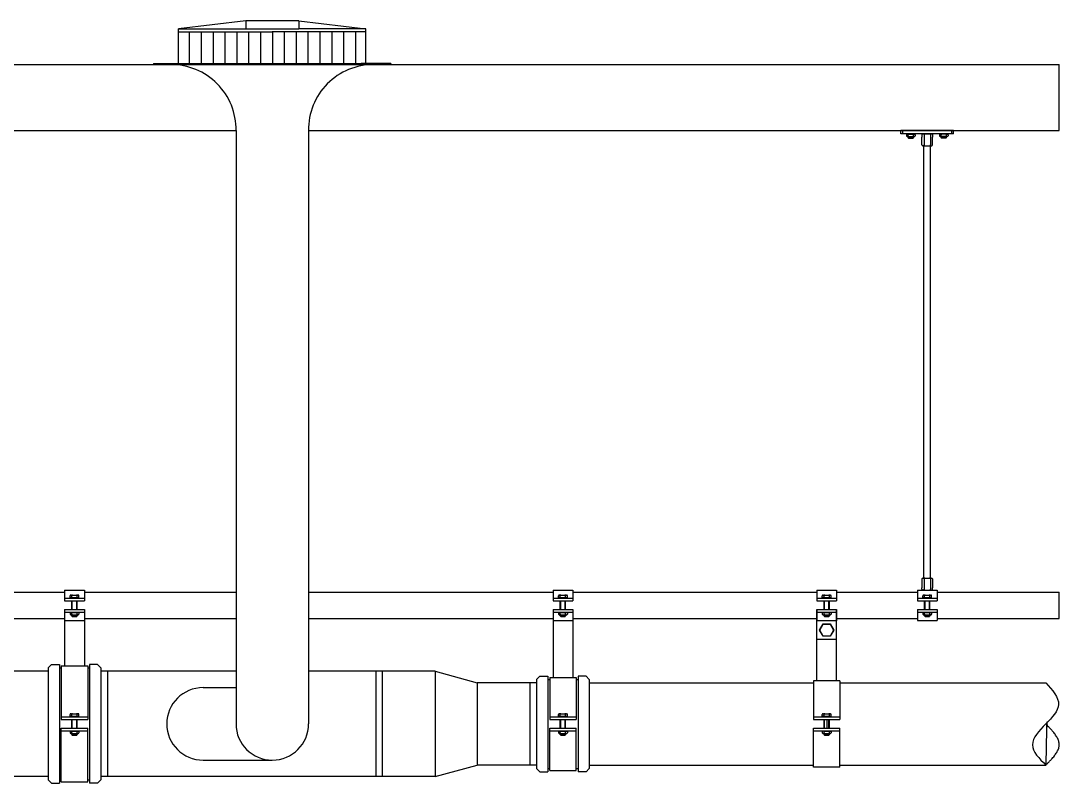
# Model space of a CAD drawing. Extents: x 1635833 to 4277885, y 16914845 to 35313750.
# Drawn here: x 2234721 to 2236611, y 17499545 to 17500933 of the extents above; entities that cross this region are included whole.
import ezdxf

# ---------------------------------------------------------------- set-up
doc = ezdxf.new("R2010")
doc.units = 0
doc.header["$LTSCALE"] = 1000
doc.header["$MEASUREMENT"] = 0
doc.layers.add('固定系统', color=7, linetype='Continuous')
doc.layers.add('斗体大样', color=4, linetype='Continuous')
doc.layers.add('雨水管道', color=7, linetype='Continuous', lineweight=30)

msp = doc.modelspace()

# ---------------------------------------------------------------- linework, layer by layer
for p, q in [((2230414.217701765, 17500853.16091422), (2235014.72534463, 17500853.16091422)), ((2235342.32534463, 17500853.16091422), (2236610.417701765, 17500853.16091422)), ((2236610.417701765, 17500733.16091422), (2236610.417701765, 17500853.16091422)), ((2230315.217701765, 17500733.16091422), (2235112.52534463, 17500733.16091422)), ((2235244.52534463, 17500733.16091422), (2236610.417701765, 17500733.16091422)), ((2235244.52534463, 17500733.16091422), (2236610.417701765, 17500733.16091422)), ((2235474.632987496, 17499749.16091422), (2235366.632987496, 17499749.16091422)), ((2235474.632987496, 17499557.16091422), (2235366.632987496, 17499557.16091422))]:
    msp.add_line(p, q)
at = {"layer": '固定系统'}
for p, q in [((2236418.454657777, 17500733.16091422), (2236322.454657777, 17500733.16091422)), ((2236322.454657777, 17500727.16091422), (2236322.454657777, 17500733.16091422)), ((2236418.454657777, 17500727.16091422), (2236322.454657777, 17500727.16091422)), ((2236326.054657777, 17500727.16091422), (2236326.054657777, 17500733.16091422)), ((2236332.438494511, 17500725.59169292), (2236332.438494511, 17500723.60654926)), ((2236335.654657777, 17500726.79169292), (2236333.638494511, 17500726.79169292)), ((2236333.638494511, 17500722.40654926), (2236335.654657777, 17500722.40654926)), ((2236335.654657777, 17500726.79169292), (2236335.654657777, 17500727.16091422)), ((2236335.654657777, 17500722.40654926), (2236335.654657777, 17500726.79169292)), ((2236335.654657777, 17500726.79169292), (2236345.254657777, 17500726.79169292)), ((2236335.654657777, 17500720.39669208), (2236335.654657777, 17500722.40654926)), ((2236335.654657777, 17500722.40654926), (2236345.254657777, 17500722.40654926)), ((2236335.654657777, 17500720.39669208), (2236336.418411788, 17500719.24627246)), ((2236335.654657777, 17500720.39669208), (2236345.254657777, 17500720.39669208)), ((2236336.418411788, 17500726.79169292), (2236336.418411788, 17500727.16091422)), ((2236336.418411788, 17500719.24627246), (2236336.418411788, 17500722.40654926)), ((2236336.418411788, 17500719.24627246), (2236344.490903767, 17500719.24627246)), ((2236344.490903767, 17500726.79169292), (2236344.490903767, 17500727.16091422)), ((2236344.490903767, 17500719.24627246), (2236344.490903767, 17500722.40654926)), ((2236345.254657777, 17500720.39669208), (2236344.490903767, 17500719.24627246)), ((2236345.254657777, 17500726.79169292), (2236345.254657777, 17500727.16091422)), ((2236345.254657777, 17500722.40654926), (2236345.254657777, 17500726.79169292)), ((2236345.254657777, 17500726.79169292), (2236347.270821042, 17500726.79169292)), ((2236345.254657777, 17500720.39669208), (2236345.254657777, 17500722.40654926)), ((2236345.254657777, 17500722.40654926), (2236347.270821042, 17500722.40654926)), ((2236348.470821043, 17500725.59169292), (2236348.470821043, 17500723.60654926)), ((2236360.835261866, 17500706.88499221), (2236360.835261866, 17500721.26716518)), ((2236362.275261851, 17500727.16091422), (2236364.694657763, 17500727.16091422)), ((2236362.496515485, 17500727.16091422), (2236378.412800034, 17500727.16091422)), ((2236364.694657763, 17500727.16091422), (2236376.214657791, 17500727.16091422)), ((2236376.214657791, 17500727.16091422), (2236378.634053667, 17500727.16091422)), ((2236380.074053689, 17500706.88499221), (2236380.074053689, 17500721.26716518)), ((2236392.438494511, 17500725.59169292), (2236392.438494511, 17500723.60654926)), ((2236395.654657777, 17500726.79169292), (2236393.638494511, 17500726.79169292)), ((2236395.654657777, 17500722.40654926), (2236393.638494511, 17500722.40654926)), ((2236395.654657777, 17500726.79169292), (2236395.654657777, 17500727.16091422)), ((2236405.254657777, 17500726.79169292), (2236395.654657777, 17500726.79169292)), ((2236395.654657777, 17500722.40654926), (2236395.654657777, 17500726.79169292)), ((2236405.254657777, 17500722.40654926), (2236395.654657777, 17500722.40654926)), ((2236395.654657777, 17500720.39669208), (2236395.654657777, 17500722.40654926)), ((2236405.254657777, 17500720.39669208), (2236395.654657777, 17500720.39669208)), ((2236395.654657777, 17500720.39669208), (2236396.418411788, 17500719.24627246)), ((2236396.418411788, 17500726.79169292), (2236396.418411788, 17500727.16091422)), ((2236396.418411788, 17500719.24627246), (2236396.418411788, 17500722.40654926)), ((2236404.490903767, 17500719.24627246), (2236396.418411788, 17500719.24627246)), ((2236404.490903767, 17500726.79169292), (2236404.490903767, 17500727.16091422)), ((2236404.490903767, 17500719.24627246), (2236404.490903767, 17500722.40654926)), ((2236405.254657777, 17500720.39669208), (2236404.490903767, 17500719.24627246)), ((2236405.254657777, 17500726.79169292), (2236405.254657777, 17500727.16091422)), ((2236405.254657777, 17500726.79169292), (2236407.270821042, 17500726.79169292)), ((2236405.254657777, 17500722.40654926), (2236405.254657777, 17500726.79169292)), ((2236407.270821042, 17500722.40654926), (2236405.254657777, 17500722.40654926)), ((2236405.254657777, 17500720.39669208), (2236405.254657777, 17500722.40654926)), ((2236408.470821043, 17500725.59169292), (2236408.470821043, 17500723.60654926)), ((2236414.854657777, 17500727.16091422), (2236414.854657777, 17500733.16091422)), ((2236418.454657777, 17500727.16091422), (2236418.454657777, 17500733.16091422)), ((2236364.694657763, 17500705.44499244), (2236362.275261851, 17500705.44499244)), ((2236364.694657763, 17500705.44499244), (2236376.214657791, 17500705.44499244)), ((2236376.214657791, 17500705.44499244), (2236378.634053667, 17500705.44499244)), ((2236362.238305874, 17499918.47683658), (2236364.65770175, 17499918.47683658)), ((2236362.459559508, 17499918.47683658), (2236378.375844058, 17499918.47683658)), ((2236364.65770175, 17499918.47683658), (2236376.177701779, 17499918.47683658)), ((2236376.177701779, 17499918.47683658), (2236378.597097691, 17499918.47683658)), ((2234116.52534463, 17499893.16091422), (2234800.52534463, 17499893.16091422)), ((2234800.52534463, 17499896.76091423), (2234800.52534463, 17499876.96091422)), ((2234800.52534463, 17499896.76091423), (2234836.52534463, 17499896.76091423)), ((2234810.509181364, 17499883.30163402), (2234810.509181364, 17499886.48677825)), ((2234811.709181365, 17499887.68677825), (2234825.341507896, 17499887.68677825)), ((2234813.72534463, 17499883.30163402), (2234813.72534463, 17499887.68677825)), ((2234823.32534463, 17499883.30163402), (2234823.32534463, 17499887.68677825)), ((2234826.541507896, 17499883.30163402), (2234826.541507896, 17499886.48677825)), ((2234836.52534463, 17499896.76091423), (2234836.52534463, 17499876.96091422)), ((2234836.52534463, 17499893.16091422), (2235112.52534463, 17499893.16091422)), ((2235244.52534463, 17499893.16091422), (2235689.432987495, 17499893.16091422)), ((2235689.432987495, 17499896.76091423), (2235725.432987495, 17499896.76091423)), ((2235689.432987495, 17499896.76091423), (2235689.432987495, 17499876.96091422)), ((2235699.416824229, 17499883.30163402), (2235699.416824229, 17499886.48677825)), ((2235700.616824229, 17499887.68677825), (2235714.24915076, 17499887.68677825)), ((2235702.632987496, 17499883.30163402), (2235702.632987496, 17499887.68677825)), ((2235712.232987495, 17499883.30163402), (2235712.232987495, 17499887.68677825)), ((2235715.449150761, 17499883.30163402), (2235715.449150761, 17499886.48677825)), ((2235725.432987495, 17499896.76091423), (2235725.432987495, 17499876.96091422)), ((2235725.432987495, 17499893.16091422), (2236169.432987495, 17499893.16091422)), ((2236169.432987495, 17499896.76091423), (2236205.432987495, 17499896.76091423)), ((2236169.432987495, 17499896.76091423), (2236169.432987495, 17499876.96091422)), ((2236179.416824229, 17499883.30163402), (2236179.416824229, 17499886.48677825)), ((2236180.616824229, 17499887.68677825), (2236194.24915076, 17499887.68677825)), ((2236182.632987496, 17499883.30163402), (2236182.632987496, 17499887.68677825)), ((2236192.232987495, 17499883.30163402), (2236192.232987495, 17499887.68677825)), ((2236195.449150761, 17499883.30163402), (2236195.449150761, 17499886.48677825)), ((2236205.432987495, 17499896.76091423), (2236205.432987495, 17499876.96091422)), ((2236205.432987495, 17499893.16091422), (2236352.417701765, 17499893.16091422)), ((2236352.417701765, 17499896.76091423), (2236352.417701765, 17499876.96091422)), ((2236352.417701765, 17499896.76091423), (2236388.417701765, 17499896.76091423)), ((2236360.798305853, 17499898.20091457), (2236360.798305853, 17499900.58308696)), ((2236364.65770175, 17499896.76091423), (2236362.238305874, 17499896.76091423)), ((2236362.401538499, 17499883.30163402), (2236362.401538499, 17499886.48677825)), ((2236363.601538499, 17499887.68677825), (2236377.23386503, 17499887.68677825)), ((2236364.65770175, 17499896.76091423), (2236376.177701779, 17499896.76091423)), ((2236365.617701765, 17499883.30163402), (2236365.617701765, 17499887.68677825)), ((2236375.217701765, 17499883.30163402), (2236375.217701765, 17499887.68677825)), ((2236376.177701779, 17499896.76091423), (2236378.597097691, 17499896.76091423)), ((2236378.43386503, 17499883.30163402), (2236378.43386503, 17499886.48677825)), ((2236380.037097677, 17499898.20091457), (2236380.037097677, 17499900.58308696)), ((2236388.417701765, 17499896.76091423), (2236388.417701765, 17499876.96091422)), ((2236388.417701765, 17499893.16091422), (2236610.417701765, 17499893.16091422)), ((2236610.417701765, 17499845.16091422), (2236610.417701765, 17499893.16091422)), ((2234800.52534463, 17499881.76091423), (2234836.52534463, 17499881.76091423)), ((2234800.52534463, 17499876.96091422), (2234836.52534463, 17499876.96091422)), ((2234813.72534463, 17499883.30163402), (2234810.509181364, 17499883.30163402)), ((2234810.509181364, 17499883.30163402), (2234811.428143151, 17499882.46521281)), ((2234813.72534463, 17499882.46521281), (2234811.428143151, 17499882.46521281)), ((2234813.72534463, 17499883.30163402), (2234823.32534463, 17499883.30163402)), ((2234813.72534463, 17499882.46521281), (2234823.32534463, 17499882.46521281)), ((2234813.72534463, 17499881.76091423), (2234813.72534463, 17499882.46521281)), ((2234813.72534463, 17499881.76091423), (2234823.32534463, 17499881.76091423)), ((2234813.72534463, 17499867.36091422), (2234813.72534463, 17499876.96091422)), ((2234813.72534463, 17499861.36091422), (2234813.72534463, 17499867.36091422)), ((2234814.48909864, 17499881.76091423), (2234814.48909864, 17499882.46521281)), ((2234814.48909864, 17499861.36091422), (2234814.48909864, 17499876.96091422)), ((2234822.561590619, 17499881.76091423), (2234822.561590619, 17499882.46521281)), ((2234822.561590619, 17499861.36091422), (2234822.561590619, 17499876.96091422)), ((2234823.32534463, 17499883.30163402), (2234826.541507896, 17499883.30163402)), ((2234823.32534463, 17499881.76091423), (2234823.32534463, 17499882.46521281)), ((2234823.32534463, 17499882.46521281), (2234825.622546108, 17499882.46521281)), ((2234823.32534463, 17499868.02357921), (2234823.32534463, 17499876.96091422)), ((2234823.32534463, 17499861.36091422), (2234823.32534463, 17499868.02357921)), ((2234826.541507896, 17499883.30163402), (2234825.622546108, 17499882.46521281)), ((2235689.432987495, 17499881.76091423), (2235725.432987495, 17499881.76091423)), ((2235689.432987495, 17499876.96091422), (2235725.432987495, 17499876.96091422)), ((2235699.416824229, 17499883.30163402), (2235700.335786017, 17499882.46521281)), ((2235702.632987496, 17499883.30163402), (2235699.416824229, 17499883.30163402)), ((2235702.632987496, 17499882.46521281), (2235700.335786017, 17499882.46521281)), ((2235702.632987496, 17499883.30163402), (2235712.232987495, 17499883.30163402)), ((2235702.632987496, 17499881.76091423), (2235702.632987496, 17499882.46521281)), ((2235702.632987496, 17499882.46521281), (2235712.232987495, 17499882.46521281)), ((2235702.632987496, 17499881.76091423), (2235712.232987495, 17499881.76091423)), ((2235702.632987496, 17499867.36091422), (2235702.632987496, 17499876.96091422)), ((2235702.632987496, 17499861.36091422), (2235702.632987496, 17499867.36091422)), ((2235703.396741506, 17499881.76091423), (2235703.396741506, 17499882.46521281)), ((2235703.396741506, 17499861.36091422), (2235703.396741506, 17499876.96091422)), ((2235711.469233485, 17499881.76091423), (2235711.469233485, 17499882.46521281)), ((2235711.469233485, 17499861.36091422), (2235711.469233485, 17499876.96091422)), ((2235712.232987495, 17499883.30163402), (2235715.449150761, 17499883.30163402)), ((2235712.232987495, 17499882.46521281), (2235714.530189009, 17499882.46521281)), ((2235712.232987495, 17499881.76091423), (2235712.232987495, 17499882.46521281)), ((2235712.232987495, 17499868.02357921), (2235712.232987495, 17499876.96091422)), ((2235712.232987495, 17499861.36091422), (2235712.232987495, 17499868.02357921)), ((2235715.449150761, 17499883.30163402), (2235714.530189009, 17499882.46521281)), ((2236169.432987495, 17499881.76091423), (2236205.432987495, 17499881.76091423)), ((2236169.432987495, 17499876.96091422), (2236205.432987495, 17499876.96091422)), ((2236179.416824229, 17499883.30163402), (2236180.335786017, 17499882.46521281)), ((2236182.632987496, 17499883.30163402), (2236179.416824229, 17499883.30163402)), ((2236182.632987496, 17499882.46521281), (2236180.335786017, 17499882.46521281)), ((2236182.632987496, 17499883.30163402), (2236192.232987495, 17499883.30163402)), ((2236182.632987496, 17499881.76091423), (2236182.632987496, 17499882.46521281)), ((2236182.632987496, 17499882.46521281), (2236192.232987495, 17499882.46521281)), ((2236182.632987496, 17499881.76091423), (2236192.232987495, 17499881.76091423)), ((2236182.632987496, 17499867.36091422), (2236182.632987496, 17499876.96091422)), ((2236182.632987496, 17499861.36091422), (2236182.632987496, 17499867.36091422)), ((2236183.396741506, 17499881.76091423), (2236183.396741506, 17499882.46521281)), ((2236183.396741506, 17499861.36091422), (2236183.396741506, 17499876.96091422)), ((2236191.469233485, 17499881.76091423), (2236191.469233485, 17499882.46521281)), ((2236191.469233485, 17499861.36091422), (2236191.469233485, 17499876.96091422)), ((2236192.232987495, 17499883.30163402), (2236195.449150761, 17499883.30163402)), ((2236192.232987495, 17499882.46521281), (2236194.530189009, 17499882.46521281)), ((2236192.232987495, 17499881.76091423), (2236192.232987495, 17499882.46521281)), ((2236192.232987495, 17499868.02357921), (2236192.232987495, 17499876.96091422)), ((2236192.232987495, 17499861.36091422), (2236192.232987495, 17499868.02357921)), ((2236195.449150761, 17499883.30163402), (2236194.530189009, 17499882.46521281)), ((2236352.417701765, 17499881.76091423), (2236388.417701765, 17499881.76091423)), ((2236352.417701765, 17499876.96091422), (2236388.417701765, 17499876.96091422)), ((2236365.617701765, 17499883.30163402), (2236362.401538499, 17499883.30163402)), ((2236362.401538499, 17499883.30163402), (2236363.320500286, 17499882.46521281)), ((2236365.617701765, 17499882.46521281), (2236363.320500286, 17499882.46521281)), ((2236365.617701765, 17499883.30163402), (2236375.217701765, 17499883.30163402)), ((2236365.617701765, 17499882.46521281), (2236375.217701765, 17499882.46521281)), ((2236365.617701765, 17499881.76091423), (2236365.617701765, 17499882.46521281)), ((2236365.617701765, 17499881.76091423), (2236375.217701765, 17499881.76091423)), ((2236365.617701765, 17499867.36091422), (2236365.617701765, 17499876.96091422)), ((2236365.617701765, 17499861.36091422), (2236365.617701765, 17499867.36091422)), ((2236366.381455775, 17499881.76091423), (2236366.381455775, 17499882.46521281)), ((2236366.381455775, 17499861.36091422), (2236366.381455775, 17499876.96091422)), ((2236374.453947755, 17499881.76091423), (2236374.453947755, 17499882.46521281)), ((2236374.453947755, 17499861.36091422), (2236374.453947755, 17499876.96091422)), ((2236375.217701765, 17499883.30163402), (2236378.43386503, 17499883.30163402)), ((2236375.217701765, 17499881.76091423), (2236375.217701765, 17499882.46521281)), ((2236375.217701765, 17499882.46521281), (2236377.514903244, 17499882.46521281)), ((2236375.217701765, 17499868.02357921), (2236375.217701765, 17499876.96091422)), ((2236375.217701765, 17499861.36091422), (2236375.217701765, 17499868.02357921)), ((2236378.43386503, 17499883.30163402), (2236377.514903244, 17499882.46521281)), ((2234800.52534463, 17499861.36091422), (2234800.52534463, 17499840.65724925)), ((2234800.52534463, 17499861.36091422), (2234836.52534463, 17499861.36091422)), ((2234800.52534463, 17499856.56091423), (2234836.52534463, 17499856.56091423)), ((2234810.509181364, 17499854.99169292), (2234810.509181364, 17499853.00654926)), ((2234813.72534463, 17499856.19169292), (2234811.709181365, 17499856.19169292)), ((2234811.709181365, 17499851.80654926), (2234813.72534463, 17499851.80654926)), ((2234813.72534463, 17499856.19169292), (2234813.72534463, 17499856.56091423)), ((2234813.72534463, 17499856.19169292), (2234823.32534463, 17499856.19169292)), ((2234813.72534463, 17499851.80654926), (2234813.72534463, 17499856.19169292)), ((2234813.72534463, 17499851.80654926), (2234823.32534463, 17499851.80654926)), ((2234813.72534463, 17499849.79669208), (2234813.72534463, 17499851.80654926)), ((2234813.72534463, 17499849.79669208), (2234823.32534463, 17499849.79669208)), ((2234813.72534463, 17499849.79669208), (2234814.48909864, 17499848.64627246)), ((2234814.48909864, 17499856.19169292), (2234814.48909864, 17499856.56091423)), ((2234814.48909864, 17499848.64627246), (2234814.48909864, 17499851.80654926)), ((2234814.48909864, 17499848.64627246), (2234822.561590619, 17499848.64627246)), ((2234822.561590619, 17499856.19169292), (2234822.561590619, 17499856.56091423)), ((2234822.561590619, 17499848.64627246), (2234822.561590619, 17499851.80654926)), ((2234823.32534463, 17499849.79669208), (2234822.561590619, 17499848.64627246)), ((2234823.32534463, 17499856.19169292), (2234823.32534463, 17499856.56091423)), ((2234823.32534463, 17499856.19169292), (2234825.341507896, 17499856.19169292)), ((2234823.32534463, 17499851.80654926), (2234823.32534463, 17499856.19169292)), ((2234823.32534463, 17499851.80654926), (2234825.341507896, 17499851.80654926)), ((2234823.32534463, 17499849.79669208), (2234823.32534463, 17499851.80654926)), ((2234826.541507896, 17499854.99169292), (2234826.541507896, 17499853.00654926)), ((2234836.52534463, 17499861.36091422), (2234836.52534463, 17499840.65724925)), ((2235689.432987495, 17499861.36091422), (2235725.432987495, 17499861.36091422)), ((2235689.432987495, 17499861.36091422), (2235689.432987495, 17499840.65724925)), ((2235689.432987495, 17499856.56091423), (2235725.432987495, 17499856.56091423)), ((2235699.416824229, 17499854.99169292), (2235699.416824229, 17499853.00654926)), ((2235702.632987496, 17499856.19169292), (2235700.616824229, 17499856.19169292)), ((2235700.616824229, 17499851.80654926), (2235702.632987496, 17499851.80654926)), ((2235702.632987496, 17499856.19169292), (2235702.632987496, 17499856.56091423)), ((2235702.632987496, 17499851.80654926), (2235702.632987496, 17499856.19169292)), ((2235702.632987496, 17499856.19169292), (2235712.232987495, 17499856.19169292)), ((2235702.632987496, 17499849.79669208), (2235702.632987496, 17499851.80654926)), ((2235702.632987496, 17499851.80654926), (2235712.232987495, 17499851.80654926)), ((2235702.632987496, 17499849.79669208), (2235703.396741506, 17499848.64627246)), ((2235702.632987496, 17499849.79669208), (2235712.232987495, 17499849.79669208)), ((2235703.396741506, 17499856.19169292), (2235703.396741506, 17499856.56091423)), ((2235703.396741506, 17499848.64627246), (2235703.396741506, 17499851.80654926)), ((2235703.396741506, 17499848.64627246), (2235711.469233485, 17499848.64627246)), ((2235711.469233485, 17499856.19169292), (2235711.469233485, 17499856.56091423)), ((2235711.469233485, 17499848.64627246), (2235711.469233485, 17499851.80654926)), ((2235712.232987495, 17499849.79669208), (2235711.469233485, 17499848.64627246)), ((2235712.232987495, 17499856.19169292), (2235712.232987495, 17499856.56091423)), ((2235712.232987495, 17499851.80654926), (2235712.232987495, 17499856.19169292)), ((2235712.232987495, 17499856.19169292), (2235714.24915076, 17499856.19169292)), ((2235712.232987495, 17499849.79669208), (2235712.232987495, 17499851.80654926)), ((2235712.232987495, 17499851.80654926), (2235714.24915076, 17499851.80654926)), ((2235715.449150761, 17499854.99169292), (2235715.449150761, 17499853.00654926)), ((2235725.432987495, 17499861.36091422), (2235725.432987495, 17499840.65724925)), ((2236169.432987495, 17499731.76091423), (2236169.432987495, 17499861.36091422)), ((2236169.432987495, 17499861.36091422), (2236205.432987495, 17499861.36091422)), ((2236169.432987495, 17499861.36091422), (2236169.432987495, 17499840.65724925)), ((2236169.432987495, 17499856.56091423), (2236205.432987495, 17499856.56091423)), ((2236179.416824229, 17499854.99169292), (2236179.416824229, 17499853.00654926)), ((2236182.632987496, 17499856.19169292), (2236180.616824229, 17499856.19169292)), ((2236180.616824229, 17499851.80654926), (2236182.632987496, 17499851.80654926)), ((2236182.632987496, 17499856.19169292), (2236182.632987496, 17499856.56091423)), ((2236182.632987496, 17499851.80654926), (2236182.632987496, 17499856.19169292)), ((2236182.632987496, 17499856.19169292), (2236192.232987495, 17499856.19169292)), ((2236182.632987496, 17499849.79669208), (2236182.632987496, 17499851.80654926)), ((2236182.632987496, 17499851.80654926), (2236192.232987495, 17499851.80654926)), ((2236182.632987496, 17499849.79669208), (2236183.396741506, 17499848.64627246)), ((2236182.632987496, 17499849.79669208), (2236192.232987495, 17499849.79669208)), ((2236183.396741506, 17499856.19169292), (2236183.396741506, 17499856.56091423)), ((2236183.396741506, 17499848.64627246), (2236183.396741506, 17499851.80654926)), ((2236183.396741506, 17499848.64627246), (2236191.469233485, 17499848.64627246)), ((2236191.469233485, 17499856.19169292), (2236191.469233485, 17499856.56091423)), ((2236191.469233485, 17499848.64627246), (2236191.469233485, 17499851.80654926)), ((2236192.232987495, 17499849.79669208), (2236191.469233485, 17499848.64627246)), ((2236192.232987495, 17499856.19169292), (2236192.232987495, 17499856.56091423)), ((2236192.232987495, 17499851.80654926), (2236192.232987495, 17499856.19169292)), ((2236192.232987495, 17499856.19169292), (2236194.24915076, 17499856.19169292)), ((2236192.232987495, 17499849.79669208), (2236192.232987495, 17499851.80654926)), ((2236192.232987495, 17499851.80654926), (2236194.24915076, 17499851.80654926)), ((2236195.449150761, 17499854.99169292), (2236195.449150761, 17499853.00654926)), ((2236205.432987495, 17499731.76091423), (2236205.432987495, 17499861.36091422)), ((2236205.432987495, 17499861.36091422), (2236205.432987495, 17499840.65724925)), ((2236352.417701765, 17499861.36091422), (2236388.417701765, 17499861.36091422)), ((2236352.417701765, 17499861.36091422), (2236352.417701765, 17499841.56091423)), ((2236352.417701765, 17499856.56091423), (2236388.417701765, 17499856.56091423)), ((2236362.401538499, 17499854.99169292), (2236362.401538499, 17499853.00654926)), ((2236365.617701765, 17499856.19169292), (2236363.601538499, 17499856.19169292)), ((2236363.601538499, 17499851.80654926), (2236365.617701765, 17499851.80654926)), ((2236365.617701765, 17499856.19169292), (2236365.617701765, 17499856.56091423)), ((2236365.617701765, 17499856.19169292), (2236375.217701765, 17499856.19169292)), ((2236365.617701765, 17499851.80654926), (2236365.617701765, 17499856.19169292)), ((2236365.617701765, 17499851.80654926), (2236375.217701765, 17499851.80654926)), ((2236365.617701765, 17499849.79669208), (2236365.617701765, 17499851.80654926)), ((2236365.617701765, 17499849.79669208), (2236375.217701765, 17499849.79669208)), ((2236365.617701765, 17499849.79669208), (2236366.381455775, 17499848.64627246)), ((2236366.381455775, 17499856.19169292), (2236366.381455775, 17499856.56091423)), ((2236366.381455775, 17499848.64627246), (2236366.381455775, 17499851.80654926)), ((2236366.381455775, 17499848.64627246), (2236374.453947755, 17499848.64627246)), ((2236374.453947755, 17499856.19169292), (2236374.453947755, 17499856.56091423)), ((2236374.453947755, 17499848.64627246), (2236374.453947755, 17499851.80654926)), ((2236375.217701765, 17499849.79669208), (2236374.453947755, 17499848.64627246)), ((2236375.217701765, 17499856.19169292), (2236375.217701765, 17499856.56091423)), ((2236375.217701765, 17499856.19169292), (2236377.23386503, 17499856.19169292)), ((2236375.217701765, 17499851.80654926), (2236375.217701765, 17499856.19169292)), ((2236375.217701765, 17499851.80654926), (2236377.23386503, 17499851.80654926)), ((2236375.217701765, 17499849.79669208), (2236375.217701765, 17499851.80654926)), ((2236378.43386503, 17499854.99169292), (2236378.43386503, 17499853.00654926)), ((2236388.417701765, 17499861.36091422), (2236388.417701765, 17499841.56091423)), ((2234116.52534463, 17499845.16091422), (2234800.52534463, 17499845.16091422)), ((2234800.52534463, 17499841.56091423), (2234836.52534463, 17499841.56091423)), ((2234800.52534463, 17499840.95358371), (2234800.52534463, 17499758.76091423)), ((2234836.52534463, 17499845.16091422), (2235112.52534463, 17499845.16091422)), ((2234836.52534463, 17499840.65724925), (2234836.52534463, 17499758.76091423)), ((2235244.52534463, 17499845.16091422), (2235689.432987495, 17499845.16091422)), ((2235689.432987495, 17499841.56091423), (2235725.432987495, 17499841.56091423)), ((2235689.432987495, 17499840.95358371), (2235689.432987495, 17499737.76091423)), ((2235725.432987495, 17499845.16091422), (2236169.432987495, 17499845.16091422)), ((2235725.432987495, 17499840.65724925), (2235725.432987495, 17499737.76091423)), ((2236169.432987495, 17499841.56091423), (2236205.432987495, 17499841.56091423)), ((2236205.432987495, 17499845.16091422), (2236352.417701765, 17499845.16091422)), ((2236352.417701765, 17499841.56091423), (2236388.417701765, 17499841.56091423)), ((2236388.417701765, 17499845.16091422), (2236610.417701765, 17499845.16091422)), ((2236169.432987495, 17499807.12165603), (2236205.432987495, 17499807.12165603)), ((2234770.52534463, 17499755.16091422), (2234776.52534463, 17499761.16091422)), ((2234770.52534463, 17499755.16091422), (2234770.52534463, 17499551.16091422)), ((2234776.52534463, 17499761.16091422), (2234791.079335507, 17499761.16091422)), ((2234791.079335507, 17499761.16091422), (2234791.079335507, 17499545.16091422)), ((2234791.079335507, 17499755.16091422), (2234794.52534463, 17499755.16091422)), ((2234794.52534463, 17499758.76091423), (2234842.52534463, 17499758.76091423)), ((2234794.52534463, 17499758.76091423), (2234794.52534463, 17499660.96091422)), ((2234842.52534463, 17499758.76091423), (2234842.52534463, 17499660.96091422)), ((2234842.52534463, 17499755.16091422), (2234845.971353753, 17499755.16091422)), ((2234845.971353753, 17499761.16091422), (2234845.971353753, 17499545.16091422)), ((2234860.52534463, 17499761.16091422), (2234845.971353753, 17499761.16091422)), ((2234866.52534463, 17499755.16091422), (2234860.52534463, 17499761.16091422)), ((2234866.52534463, 17499755.16091422), (2234866.52534463, 17499551.16091422)), ((2234770.52534463, 17499749.16091422), (2234770.52534463, 17499557.16091422)), ((2234866.52534463, 17499749.16091422), (2234866.52534463, 17499557.16091422)), ((2234878.52534463, 17499749.16091422), (2234878.52534463, 17499557.16091422)), ((2235659.432987495, 17499734.16091422), (2235665.432987495, 17499740.16091422)), ((2235665.432987495, 17499740.16091422), (2235679.986978372, 17499740.16091422)), ((2235679.986978372, 17499740.16091422), (2235679.986978372, 17499566.16091422)), ((2235683.432987495, 17499737.76091423), (2235683.432987495, 17499660.96091422)), ((2235683.432987495, 17499737.76091423), (2235731.432987495, 17499737.76091423)), ((2235731.432987495, 17499737.76091423), (2235731.432987495, 17499660.96091422)), ((2235734.878996618, 17499740.16091422), (2235734.878996618, 17499566.16091422)), ((2235749.432987495, 17499740.16091422), (2235734.878996618, 17499740.16091422)), ((2235755.432987495, 17499734.16091422), (2235749.432987495, 17499740.16091422)), ((2234770.52534463, 17499728.16091422), (2234770.52534463, 17499578.16091422)), ((2234866.52534463, 17499734.16091422), (2234866.52534463, 17499572.16091422)), ((2235647.432987495, 17499728.16091422), (2235647.432987495, 17499578.16091422)), ((2235659.432987495, 17499734.16091422), (2235659.432987495, 17499572.16091422)), ((2235659.432987495, 17499728.16091422), (2235659.432987495, 17499578.16091422)), ((2235679.986978372, 17499734.16091422), (2235683.432987495, 17499734.16091422)), ((2235731.432987495, 17499734.16091422), (2235734.878996618, 17499734.16091422)), ((2235755.432987495, 17499734.16091422), (2235755.432987495, 17499572.16091422)), ((2236163.432987495, 17499731.76091423), (2236163.432987495, 17499660.96091422)), ((2236211.432987495, 17499731.76091423), (2236163.432987495, 17499731.76091423)), ((2236211.432987495, 17499731.76091423), (2236211.432987495, 17499660.96091422)), ((2234794.52534463, 17499665.76091423), (2234842.52534463, 17499665.76091423)), ((2234794.52534463, 17499660.96091422), (2234842.52534463, 17499660.96091422)), ((2234810.509181364, 17499667.30163402), (2234810.509181364, 17499670.48677825)), ((2234810.509181364, 17499667.30163402), (2234811.428143151, 17499666.46521281)), ((2234813.72534463, 17499667.30163402), (2234810.509181364, 17499667.30163402)), ((2234813.72534463, 17499666.46521281), (2234811.428143151, 17499666.46521281)), ((2234811.709181365, 17499671.68677825), (2234825.341507896, 17499671.68677825)), ((2234813.72534463, 17499667.30163402), (2234813.72534463, 17499671.68677825)), ((2234813.72534463, 17499667.30163402), (2234823.32534463, 17499667.30163402)), ((2234813.72534463, 17499665.76091423), (2234813.72534463, 17499666.46521281)), ((2234813.72534463, 17499666.46521281), (2234823.32534463, 17499666.46521281)), ((2234813.72534463, 17499665.76091423), (2234823.32534463, 17499665.76091423)), ((2234813.72534463, 17499651.36091422), (2234813.72534463, 17499660.96091422)), ((2234814.48909864, 17499665.76091423), (2234814.48909864, 17499666.46521281)), ((2234814.48909864, 17499645.36091422), (2234814.48909864, 17499660.96091422)), ((2234822.561590619, 17499665.76091423), (2234822.561590619, 17499666.46521281)), ((2234822.561590619, 17499645.36091422), (2234822.561590619, 17499660.96091422)), ((2234823.32534463, 17499667.30163402), (2234823.32534463, 17499671.68677825)), ((2234823.32534463, 17499667.30163402), (2234826.541507896, 17499667.30163402)), ((2234823.32534463, 17499666.46521281), (2234825.622546108, 17499666.46521281)), ((2234823.32534463, 17499665.76091423), (2234823.32534463, 17499666.46521281)), ((2234823.32534463, 17499652.02357921), (2234823.32534463, 17499660.96091422)), ((2234826.541507896, 17499667.30163402), (2234825.622546108, 17499666.46521281)), ((2234826.541507896, 17499667.30163402), (2234826.541507896, 17499670.48677825)), ((2235683.432987495, 17499665.76091423), (2235731.432987495, 17499665.76091423)), ((2235683.432987495, 17499660.96091422), (2235731.432987495, 17499660.96091422)), ((2235699.416824229, 17499667.30163402), (2235699.416824229, 17499670.48677825)), ((2235699.416824229, 17499667.30163402), (2235700.335786017, 17499666.46521281)), ((2235702.632987496, 17499667.30163402), (2235699.416824229, 17499667.30163402)), ((2235702.632987496, 17499666.46521281), (2235700.335786017, 17499666.46521281)), ((2235700.616824229, 17499671.68677825), (2235714.24915076, 17499671.68677825)), ((2235702.632987496, 17499667.30163402), (2235702.632987496, 17499671.68677825)), ((2235702.632987496, 17499667.30163402), (2235712.232987495, 17499667.30163402)), ((2235702.632987496, 17499665.76091423), (2235702.632987496, 17499666.46521281)), ((2235702.632987496, 17499666.46521281), (2235712.232987495, 17499666.46521281)), ((2235702.632987496, 17499665.76091423), (2235712.232987495, 17499665.76091423)), ((2235702.632987496, 17499651.36091422), (2235702.632987496, 17499660.96091422)), ((2235703.396741506, 17499665.76091423), (2235703.396741506, 17499666.46521281)), ((2235703.396741506, 17499645.36091422), (2235703.396741506, 17499660.96091422)), ((2235711.469233485, 17499665.76091423), (2235711.469233485, 17499666.46521281)), ((2235711.469233485, 17499645.36091422), (2235711.469233485, 17499660.96091422)), ((2235712.232987495, 17499667.30163402), (2235712.232987495, 17499671.68677825)), ((2235712.232987495, 17499667.30163402), (2235715.449150761, 17499667.30163402)), ((2235712.232987495, 17499666.46521281), (2235714.530189009, 17499666.46521281)), ((2235712.232987495, 17499665.76091423), (2235712.232987495, 17499666.46521281)), ((2235712.232987495, 17499652.02357921), (2235712.232987495, 17499660.96091422)), ((2235715.449150761, 17499667.30163402), (2235714.530189009, 17499666.46521281)), ((2235715.449150761, 17499667.30163402), (2235715.449150761, 17499670.48677825)), ((2236163.432987495, 17499665.76091423), (2236211.432987495, 17499665.76091423)), ((2236163.432987495, 17499660.96091422), (2236211.432987495, 17499660.96091422)), ((2236179.416824229, 17499667.30163402), (2236179.416824229, 17499670.48677825)), ((2236179.416824229, 17499667.30163402), (2236180.335786017, 17499666.46521281)), ((2236182.632987496, 17499667.30163402), (2236179.416824229, 17499667.30163402)), ((2236182.632987496, 17499666.46521281), (2236180.335786017, 17499666.46521281)), ((2236180.616824229, 17499671.68677825), (2236194.24915076, 17499671.68677825)), ((2236182.632987496, 17499667.30163402), (2236182.632987496, 17499671.68677825)), ((2236182.632987496, 17499667.30163402), (2236192.232987495, 17499667.30163402)), ((2236182.632987496, 17499666.46521281), (2236192.232987495, 17499666.46521281)), ((2236182.632987496, 17499665.76091423), (2236182.632987496, 17499666.46521281)), ((2236182.632987496, 17499665.76091423), (2236192.232987495, 17499665.76091423)), ((2236182.632987496, 17499651.36091422), (2236182.632987496, 17499660.96091422)), ((2236183.396741506, 17499665.76091423), (2236183.396741506, 17499666.46521281)), ((2236183.396741506, 17499645.36091422), (2236183.396741506, 17499660.96091422)), ((2236187.432987495, 17499660.96091422), (2236187.432987495, 17499645.36091422)), ((2236191.469233485, 17499665.76091423), (2236191.469233485, 17499666.46521281)), ((2236191.469233485, 17499645.36091422), (2236191.469233485, 17499660.96091422)), ((2236192.232987495, 17499667.30163402), (2236192.232987495, 17499671.68677825)), ((2236192.232987495, 17499667.30163402), (2236195.449150761, 17499667.30163402)), ((2236192.232987495, 17499666.46521281), (2236194.530189009, 17499666.46521281)), ((2236192.232987495, 17499665.76091423), (2236192.232987495, 17499666.46521281)), ((2236192.232987495, 17499652.02357921), (2236192.232987495, 17499660.96091422)), ((2236195.449150761, 17499667.30163402), (2236194.530189009, 17499666.46521281)), ((2236195.449150761, 17499667.30163402), (2236195.449150761, 17499670.48677825)), ((2234794.52534463, 17499547.56091423), (2234794.52534463, 17499645.36091422)), ((2234794.52534463, 17499645.36091422), (2234842.52534463, 17499645.36091422)), ((2234794.52534463, 17499640.56091423), (2234842.52534463, 17499640.56091423)), ((2234813.72534463, 17499640.19169292), (2234811.709181365, 17499640.19169292)), ((2234813.72534463, 17499645.36091422), (2234813.72534463, 17499651.36091422)), ((2234813.72534463, 17499640.19169292), (2234813.72534463, 17499640.56091423)), ((2234813.72534463, 17499635.80654926), (2234813.72534463, 17499640.19169292)), ((2234813.72534463, 17499640.19169292), (2234823.32534463, 17499640.19169292)), ((2234814.48909864, 17499640.19169292), (2234814.48909864, 17499640.56091423)), ((2234822.561590619, 17499640.19169292), (2234822.561590619, 17499640.56091423)), ((2234823.32534463, 17499645.36091422), (2234823.32534463, 17499652.02357921)), ((2234823.32534463, 17499640.19169292), (2234823.32534463, 17499640.56091423)), ((2234823.32534463, 17499640.19169292), (2234825.341507896, 17499640.19169292)), ((2234823.32534463, 17499635.80654926), (2234823.32534463, 17499640.19169292)), ((2234842.52534463, 17499547.56091423), (2234842.52534463, 17499645.36091422)), ((2235683.432987495, 17499568.56091423), (2235683.432987495, 17499645.36091422)), ((2235683.432987495, 17499645.36091422), (2235731.432987495, 17499645.36091422)), ((2235683.432987495, 17499640.56091423), (2235731.432987495, 17499640.56091423)), ((2235702.632987496, 17499640.19169292), (2235700.616824229, 17499640.19169292)), ((2235702.632987496, 17499645.36091422), (2235702.632987496, 17499651.36091422)), ((2235702.632987496, 17499640.19169292), (2235702.632987496, 17499640.56091423)), ((2235702.632987496, 17499635.80654926), (2235702.632987496, 17499640.19169292)), ((2235702.632987496, 17499640.19169292), (2235712.232987495, 17499640.19169292)), ((2235703.396741506, 17499640.19169292), (2235703.396741506, 17499640.56091423)), ((2235711.469233485, 17499640.19169292), (2235711.469233485, 17499640.56091423)), ((2235712.232987495, 17499645.36091422), (2235712.232987495, 17499652.02357921)), ((2235712.232987495, 17499640.19169292), (2235712.232987495, 17499640.56091423)), ((2235712.232987495, 17499640.19169292), (2235714.24915076, 17499640.19169292)), ((2235712.232987495, 17499635.80654926), (2235712.232987495, 17499640.19169292)), ((2235731.432987495, 17499568.56091423), (2235731.432987495, 17499645.36091422)), ((2236163.432987495, 17499574.56091423), (2236163.432987495, 17499645.36091422)), ((2236163.432987495, 17499645.36091422), (2236211.432987495, 17499645.36091422)), ((2236163.432987495, 17499640.56091423), (2236211.432987495, 17499640.56091423)), ((2236182.632987496, 17499640.19169292), (2236180.616824229, 17499640.19169292)), ((2236182.632987496, 17499645.36091422), (2236182.632987496, 17499651.36091422)), ((2236182.632987496, 17499640.19169292), (2236182.632987496, 17499640.56091423)), ((2236182.632987496, 17499640.19169292), (2236192.232987495, 17499640.19169292)), ((2236182.632987496, 17499635.80654926), (2236182.632987496, 17499640.19169292)), ((2236183.396741506, 17499640.19169292), (2236183.396741506, 17499640.56091423)), ((2236191.469233485, 17499640.19169292), (2236191.469233485, 17499640.56091423)), ((2236192.232987495, 17499645.36091422), (2236192.232987495, 17499652.02357921)), ((2236192.232987495, 17499640.19169292), (2236192.232987495, 17499640.56091423)), ((2236192.232987495, 17499640.19169292), (2236194.24915076, 17499640.19169292)), ((2236192.232987495, 17499635.80654926), (2236192.232987495, 17499640.19169292)), ((2236211.432987495, 17499574.56091423), (2236211.432987495, 17499645.36091422)), ((2234810.509181364, 17499638.99169292), (2234810.509181364, 17499637.00654926)), ((2234811.709181365, 17499635.80654926), (2234813.72534463, 17499635.80654926)), ((2234813.72534463, 17499633.79669208), (2234813.72534463, 17499635.80654926)), ((2234813.72534463, 17499635.80654926), (2234823.32534463, 17499635.80654926)), ((2234813.72534463, 17499633.79669208), (2234814.48909864, 17499632.64627246)), ((2234813.72534463, 17499633.79669208), (2234823.32534463, 17499633.79669208)), ((2234814.48909864, 17499632.64627246), (2234814.48909864, 17499635.80654926)), ((2234814.48909864, 17499632.64627246), (2234822.561590619, 17499632.64627246)), ((2234822.561590619, 17499632.64627246), (2234822.561590619, 17499635.80654926)), ((2234823.32534463, 17499633.79669208), (2234822.561590619, 17499632.64627246)), ((2234823.32534463, 17499633.79669208), (2234823.32534463, 17499635.80654926)), ((2234823.32534463, 17499635.80654926), (2234825.341507896, 17499635.80654926)), ((2234826.541507896, 17499638.99169292), (2234826.541507896, 17499637.00654926)), ((2235699.416824229, 17499638.99169292), (2235699.416824229, 17499637.00654926)), ((2235700.616824229, 17499635.80654926), (2235702.632987496, 17499635.80654926)), ((2235702.632987496, 17499633.79669208), (2235702.632987496, 17499635.80654926)), ((2235702.632987496, 17499635.80654926), (2235712.232987495, 17499635.80654926)), ((2235702.632987496, 17499633.79669208), (2235703.396741506, 17499632.64627246)), ((2235702.632987496, 17499633.79669208), (2235712.232987495, 17499633.79669208)), ((2235703.396741506, 17499632.64627246), (2235703.396741506, 17499635.80654926)), ((2235703.396741506, 17499632.64627246), (2235711.469233485, 17499632.64627246)), ((2235711.469233485, 17499632.64627246), (2235711.469233485, 17499635.80654926)), ((2235712.232987495, 17499633.79669208), (2235711.469233485, 17499632.64627246)), ((2235712.232987495, 17499633.79669208), (2235712.232987495, 17499635.80654926)), ((2235712.232987495, 17499635.80654926), (2235714.24915076, 17499635.80654926)), ((2235715.449150761, 17499638.99169292), (2235715.449150761, 17499637.00654926)), ((2236179.416824229, 17499638.99169292), (2236179.416824229, 17499637.00654926)), ((2236180.616824229, 17499635.80654926), (2236182.632987496, 17499635.80654926)), ((2236182.632987496, 17499635.80654926), (2236192.232987495, 17499635.80654926)), ((2236182.632987496, 17499633.79669208), (2236182.632987496, 17499635.80654926)), ((2236182.632987496, 17499633.79669208), (2236192.232987495, 17499633.79669208)), ((2236182.632987496, 17499633.79669208), (2236183.396741506, 17499632.64627246)), ((2236183.396741506, 17499632.64627246), (2236183.396741506, 17499635.80654926)), ((2236183.396741506, 17499632.64627246), (2236191.469233485, 17499632.64627246)), ((2236191.469233485, 17499632.64627246), (2236191.469233485, 17499635.80654926)), ((2236192.232987495, 17499633.79669208), (2236191.469233485, 17499632.64627246)), ((2236192.232987495, 17499635.80654926), (2236194.24915076, 17499635.80654926)), ((2236192.232987495, 17499633.79669208), (2236192.232987495, 17499635.80654926)), ((2236195.449150761, 17499638.99169292), (2236195.449150761, 17499637.00654926)), ((2235659.432987495, 17499572.16091422), (2235665.432987495, 17499566.16091422)), ((2235665.432987495, 17499566.16091422), (2235679.986978372, 17499566.16091422)), ((2235679.986978372, 17499572.16091422), (2235683.432987495, 17499572.16091422)), ((2235683.432987495, 17499568.56091423), (2235731.432987495, 17499568.56091423)), ((2235731.432987495, 17499572.16091422), (2235734.878996618, 17499572.16091422)), ((2235749.432987495, 17499566.16091422), (2235734.878996618, 17499566.16091422)), ((2235755.432987495, 17499572.16091422), (2235749.432987495, 17499566.16091422)), ((2236211.432987495, 17499574.56091423), (2236163.432987495, 17499574.56091423)), ((2234770.52534463, 17499551.16091422), (2234776.52534463, 17499545.16091422)), ((2234791.079335507, 17499551.16091422), (2234794.52534463, 17499551.16091422)), ((2234794.52534463, 17499547.56091423), (2234842.52534463, 17499547.56091423)), ((2234842.52534463, 17499551.16091422), (2234845.971353753, 17499551.16091422)), ((2234866.52534463, 17499551.16091422), (2234860.52534463, 17499545.16091422)), ((2234776.52534463, 17499545.16091422), (2234791.079335507, 17499545.16091422)), ((2234860.52534463, 17499545.16091422), (2234845.971353753, 17499545.16091422))]:
    msp.add_line(p, q, dxfattribs=at)
at = {"layer": '固定系统', "ltscale": 0.2}
for p, q in [((2236360.835261866, 17500725.72091445), (2236360.835261866, 17500721.26716518)), ((2236364.690529021, 17500725.71882705), (2236364.690529021, 17500706.88707962)), ((2236376.218786534, 17500725.71882705), (2236376.218786534, 17500706.88707962)), ((2236380.074053689, 17500725.72091445), (2236380.074053689, 17500721.26716518)), ((2236364.417701765, 17499918.47683658), (2236364.417701765, 17500705.44499244)), ((2236376.417701765, 17499918.47683658), (2236376.417701765, 17500705.44499244)), ((2236360.798305853, 17499917.03683681), (2236360.798305853, 17499900.58308696)), ((2236364.653573008, 17499917.03474941), (2236364.653573008, 17499898.20300197)), ((2236376.181830522, 17499917.03474941), (2236376.181830522, 17499898.20300197)), ((2236380.037097677, 17499917.03683681), (2236380.037097677, 17499900.58308696))]:
    msp.add_line(p, q, dxfattribs=at)
at = {"layer": '固定系统'}
for points in [[(2236180.967877861, 17499812.54822578), (2236174.461210652, 17499823.81810417), (2236180.967877861, 17499835.08798198), (2236193.981212243, 17499835.08798198), (2236200.487879415, 17499823.81810417), (2236193.981212243, 17499812.54822578)], [(2236181.234545048, 17499813.01010703), (2236174.994545027, 17499823.81810417), (2236181.234545048, 17499834.62610073), (2236193.714545055, 17499834.62610073), (2236199.954545041, 17499823.81810417), (2236193.714545055, 17499813.01010703)]]:
    msp.add_lwpolyline(points, close=True, dxfattribs=at)
for centre, radius, start, end in [((2236333.638494511, 17500725.59169292), 1.2, 90, 180), ((2236333.638494511, 17500723.60654926), 1.2, 180, 270), ((2236334.458099123, 17500725.59125061), 1.2, 359.9380911533158, 89.93809115331631), ((2236334.458099123, 17500723.60699214), 1.2, 270.0619088466837, 0.06190884668415238), ((2236336.851216432, 17500725.59125061), 1.2, 90.06190884668372, 180.0619088466842), ((2236336.851216432, 17500723.60699214), 1.2, 179.9380911533159, 269.9380911533163), ((2236344.058099123, 17500725.59125061), 1.2, 359.9380911533158, 89.93809115331631), ((2236344.058099123, 17500723.60699214), 1.2, 270.0619088466837, 0.06190884668415238), ((2236346.451216431, 17500725.59125061), 1.2, 90.06190884668372, 180.0619088466842), ((2236346.451216431, 17500723.60699214), 1.2, 179.9380911533159, 269.9380911533163), ((2236347.270821042, 17500725.59169292), 1.2, 0, 90), ((2236347.270821042, 17500723.60654926), 1.2, 270, 0), ((2236362.275261851, 17500725.72091445), 1.44, 90, 180), ((2236363.258787378, 17500725.72038288), 1.44, 359.9380911533158, 89.93809115331631), ((2236366.130528184, 17500725.72038288), 1.44, 90.06190884668372, 180.0619088466842), ((2236374.778787371, 17500725.72038288), 1.44, 359.9380911533158, 89.93809115331631), ((2236377.650528177, 17500725.72038288), 1.44, 90.06190884668372, 180.0619088466842), ((2236378.634053667, 17500725.72091445), 1.44, 0, 90), ((2236393.638494511, 17500725.59169292), 1.2, 90, 180), ((2236393.638494511, 17500723.60654926), 1.2, 180, 270), ((2236394.458099123, 17500725.59125061), 1.2, 359.9380911533158, 89.93809115331631), ((2236394.458099123, 17500723.60699214), 1.2, 270.0619088466837, 0.06190884668415238), ((2236396.851216432, 17500725.59125061), 1.2, 90.06190884668372, 180.0619088466842), ((2236396.851216432, 17500723.60699214), 1.2, 179.9380911533159, 269.9380911533163), ((2236404.058099123, 17500725.59125061), 1.2, 359.9380911533158, 89.93809115331631), ((2236404.058099123, 17500723.60699214), 1.2, 270.0619088466837, 0.06190884668415238), ((2236406.451216431, 17500725.59125061), 1.2, 90.06190884668372, 180.0619088466842), ((2236406.451216431, 17500723.60699214), 1.2, 179.9380911533159, 269.9380911533163), ((2236407.270821042, 17500725.59169292), 1.2, 0, 90), ((2236407.270821042, 17500723.60654926), 1.2, 270, 0), ((2236362.275261851, 17500706.88499221), 1.44, 180, 270), ((2236363.258787378, 17500706.88552379), 1.44, 270.0619088466837, 0.06190884668415238), ((2236366.130528184, 17500706.88552379), 1.44, 179.9380911533159, 269.9380911533163), ((2236374.778787371, 17500706.88552379), 1.44, 270.0619088466837, 0.06190884668415238), ((2236377.650528177, 17500706.88552379), 1.44, 179.9380911533159, 269.9380911533163), ((2236378.634053667, 17500706.88499221), 1.44, 270, 0), ((2236362.238305874, 17499917.03683681), 1.44, 90, 180), ((2236363.221831365, 17499917.03630523), 1.44, 359.9380911533158, 89.93809115331631), ((2236366.093572171, 17499917.03630523), 1.44, 90.06190884668372, 180.0619088466842), ((2236374.741831359, 17499917.03630523), 1.44, 359.9380911533158, 89.93809115331631), ((2236377.613572164, 17499917.03630523), 1.44, 90.06190884668372, 180.0619088466842), ((2236378.597097691, 17499917.03683681), 1.44, 0, 90), ((2234811.709181365, 17499886.48677825), 1.2, 90, 180), ((2234812.528785976, 17499886.48633537), 1.2, 359.9380911533158, 89.93809115331631), ((2234814.921903284, 17499886.48633537), 1.2, 90.06190884668372, 180.0619088466842), ((2234822.128785975, 17499886.48633537), 1.2, 359.9380911533158, 89.93809115331631), ((2234824.521903284, 17499886.48633537), 1.2, 90.06190884668372, 180.0619088466842), ((2234825.341507896, 17499886.48677825), 1.2, 0, 90), ((2235700.616824229, 17499886.48677825), 1.2, 90, 180), ((2235701.436428841, 17499886.48633537), 1.2, 359.9380911533158, 89.93809115331631), ((2235703.829546185, 17499886.48633537), 1.2, 90.06190884668372, 180.0619088466842), ((2235711.036428841, 17499886.48633537), 1.2, 359.9380911533158, 89.93809115331631), ((2235713.429546185, 17499886.48633537), 1.2, 90.06190884668372, 180.0619088466842), ((2235714.24915076, 17499886.48677825), 1.2, 0, 90), ((2236180.616824229, 17499886.48677825), 1.2, 90, 180), ((2236181.436428841, 17499886.48633537), 1.2, 359.9380911533158, 89.93809115331631), ((2236183.829546185, 17499886.48633537), 1.2, 90.06190884668372, 180.0619088466842), ((2236191.036428841, 17499886.48633537), 1.2, 359.9380911533158, 89.93809115331631), ((2236193.429546185, 17499886.48633537), 1.2, 90.06190884668372, 180.0619088466842), ((2236194.24915076, 17499886.48677825), 1.2, 0, 90), ((2236362.238305874, 17499898.20091457), 1.44, 180, 270), ((2236363.601538499, 17499886.48677825), 1.2, 90, 180), ((2236363.221831365, 17499898.20144557), 1.44, 270.0619088466837, 0.06190884668415238), ((2236364.421143111, 17499886.48633537), 1.2, 359.9380911533158, 89.93809115331631), ((2236366.093572171, 17499898.20144557), 1.44, 179.9380911533159, 269.9380911533163), ((2236366.814260419, 17499886.48633537), 1.2, 90.06190884668372, 180.0619088466842), ((2236374.02114311, 17499886.48633537), 1.2, 359.9380911533158, 89.93809115331631), ((2236374.741831359, 17499898.20144557), 1.44, 270.0619088466837, 0.06190884668415238), ((2236376.414260419, 17499886.48633537), 1.2, 90.06190884668372, 180.0619088466842), ((2236377.613572164, 17499898.20144557), 1.44, 179.9380911533159, 269.9380911533163), ((2236377.23386503, 17499886.48677825), 1.2, 0, 90), ((2236378.597097691, 17499898.20091457), 1.44, 270, 0), ((2234811.709181365, 17499854.99169292), 1.2, 90, 180), ((2234811.709181365, 17499853.00654926), 1.2, 180, 270), ((2234812.528785976, 17499854.9912506), 1.2, 359.9380911533158, 89.93809115331631), ((2234812.528785976, 17499853.00699214), 1.2, 270.0619088466837, 0.06190884668415238), ((2234814.921903284, 17499854.9912506), 1.2, 90.06190884668372, 180.0619088466842), ((2234814.921903284, 17499853.00699214), 1.2, 179.9380911533159, 269.9380911533163), ((2234822.128785975, 17499854.9912506), 1.2, 359.9380911533158, 89.93809115331631), ((2234822.128785975, 17499853.00699214), 1.2, 270.0619088466837, 0.06190884668415238), ((2234824.521903284, 17499854.9912506), 1.2, 90.06190884668372, 180.0619088466842), ((2234824.521903284, 17499853.00699214), 1.2, 179.9380911533159, 269.9380911533163), ((2234825.341507896, 17499854.99169292), 1.2, 0, 90), ((2234825.341507896, 17499853.00654926), 1.2, 270, 0), ((2235700.616824229, 17499854.99169292), 1.2, 90, 180), ((2235700.616824229, 17499853.00654926), 1.2, 180, 270), ((2235701.436428841, 17499854.9912506), 1.2, 359.9380911533158, 89.93809115331631), ((2235701.436428841, 17499853.00699214), 1.2, 270.0619088466837, 0.06190884668415238), ((2235703.829546185, 17499854.9912506), 1.2, 90.06190884668372, 180.0619088466842), ((2235703.829546185, 17499853.00699214), 1.2, 179.9380911533159, 269.9380911533163), ((2235711.036428841, 17499854.9912506), 1.2, 359.9380911533158, 89.93809115331631), ((2235711.036428841, 17499853.00699214), 1.2, 270.0619088466837, 0.06190884668415238), ((2235713.429546185, 17499854.9912506), 1.2, 90.06190884668372, 180.0619088466842), ((2235713.429546185, 17499853.00699214), 1.2, 179.9380911533159, 269.9380911533163), ((2235714.24915076, 17499854.99169292), 1.2, 0, 90), ((2235714.24915076, 17499853.00654926), 1.2, 270, 0), ((2236180.616824229, 17499854.99169292), 1.2, 90, 180), ((2236180.616824229, 17499853.00654926), 1.2, 180, 270), ((2236181.436428841, 17499854.9912506), 1.2, 359.9380911533158, 89.93809115331631), ((2236181.436428841, 17499853.00699214), 1.2, 270.0619088466837, 0.06190884668415238), ((2236183.829546185, 17499854.9912506), 1.2, 90.06190884668372, 180.0619088466842), ((2236183.829546185, 17499853.00699214), 1.2, 179.9380911533159, 269.9380911533163), ((2236191.036428841, 17499854.9912506), 1.2, 359.9380911533158, 89.93809115331631), ((2236191.036428841, 17499853.00699214), 1.2, 270.0619088466837, 0.06190884668415238), ((2236193.429546185, 17499854.9912506), 1.2, 90.06190884668372, 180.0619088466842), ((2236193.429546185, 17499853.00699214), 1.2, 179.9380911533159, 269.9380911533163), ((2236194.24915076, 17499854.99169292), 1.2, 0, 90), ((2236194.24915076, 17499853.00654926), 1.2, 270, 0), ((2236363.601538499, 17499854.99169292), 1.2, 90, 180), ((2236363.601538499, 17499853.00654926), 1.2, 180, 270), ((2236364.421143111, 17499854.9912506), 1.2, 359.9380911533158, 89.93809115331631), ((2236364.421143111, 17499853.00699214), 1.2, 270.0619088466837, 0.06190884668415238), ((2236366.814260419, 17499854.9912506), 1.2, 90.06190884668372, 180.0619088466842), ((2236366.814260419, 17499853.00699214), 1.2, 179.9380911533159, 269.9380911533163), ((2236374.02114311, 17499854.9912506), 1.2, 359.9380911533158, 89.93809115331631), ((2236374.02114311, 17499853.00699214), 1.2, 270.0619088466837, 0.06190884668415238), ((2236376.414260419, 17499854.9912506), 1.2, 90.06190884668372, 180.0619088466842), ((2236376.414260419, 17499853.00699214), 1.2, 179.9380911533159, 269.9380911533163), ((2236377.23386503, 17499854.99169292), 1.2, 0, 90), ((2236377.23386503, 17499853.00654926), 1.2, 270, 0), ((2234811.709181365, 17499670.48677825), 1.2, 90, 180), ((2234812.528785976, 17499670.48633537), 1.2, 359.9380911533158, 89.93809115331631), ((2234814.921903284, 17499670.48633537), 1.2, 90.06190884668372, 180.0619088466842), ((2234822.128785975, 17499670.48633537), 1.2, 359.9380911533158, 89.93809115331631), ((2234824.521903284, 17499670.48633537), 1.2, 90.06190884668372, 180.0619088466842), ((2234825.341507896, 17499670.48677825), 1.2, 0, 90), ((2235700.616824229, 17499670.48677825), 1.2, 90, 180), ((2235701.436428841, 17499670.48633537), 1.2, 359.9380911533158, 89.93809115331631), ((2235703.829546185, 17499670.48633537), 1.2, 90.06190884668372, 180.0619088466842), ((2235711.036428841, 17499670.48633537), 1.2, 359.9380911533158, 89.93809115331631), ((2235713.429546185, 17499670.48633537), 1.2, 90.06190884668372, 180.0619088466842), ((2235714.24915076, 17499670.48677825), 1.2, 0, 90), ((2236180.616824229, 17499670.48677825), 1.2, 90, 180), ((2236181.436428841, 17499670.48633537), 1.2, 359.9380911533158, 89.93809115331631), ((2236183.829546185, 17499670.48633537), 1.2, 90.06190884668372, 180.0619088466842), ((2236191.036428841, 17499670.48633537), 1.2, 359.9380911533158, 89.93809115331631), ((2236193.429546185, 17499670.48633537), 1.2, 90.06190884668372, 180.0619088466842), ((2236194.24915076, 17499670.48677825), 1.2, 0, 90), ((2234811.709181365, 17499638.99169292), 1.2, 90, 180), ((2234812.528785976, 17499638.9912506), 1.2, 359.9380911533158, 89.93809115331631), ((2234814.921903284, 17499638.9912506), 1.2, 90.06190884668372, 180.0619088466842), ((2234822.128785975, 17499638.9912506), 1.2, 359.9380911533158, 89.93809115331631), ((2234824.521903284, 17499638.9912506), 1.2, 90.06190884668372, 180.0619088466842), ((2234825.341507896, 17499638.99169292), 1.2, 0, 90), ((2235700.616824229, 17499638.99169292), 1.2, 90, 180), ((2235701.436428841, 17499638.9912506), 1.2, 359.9380911533158, 89.93809115331631), ((2235703.829546185, 17499638.9912506), 1.2, 90.06190884668372, 180.0619088466842), ((2235711.036428841, 17499638.9912506), 1.2, 359.9380911533158, 89.93809115331631), ((2235713.429546185, 17499638.9912506), 1.2, 90.06190884668372, 180.0619088466842), ((2235714.24915076, 17499638.99169292), 1.2, 0, 90), ((2236180.616824229, 17499638.99169292), 1.2, 90, 180), ((2236181.436428841, 17499638.9912506), 1.2, 359.9380911533158, 89.93809115331631), ((2236183.829546185, 17499638.9912506), 1.2, 90.06190884668372, 180.0619088466842), ((2236191.036428841, 17499638.9912506), 1.2, 359.9380911533158, 89.93809115331631), ((2236193.429546185, 17499638.9912506), 1.2, 90.06190884668372, 180.0619088466842), ((2236194.24915076, 17499638.99169292), 1.2, 0, 90), ((2234811.709181365, 17499637.00654926), 1.2, 180, 270), ((2234812.528785976, 17499637.00699214), 1.2, 270.0619088466837, 0.06190884668415238), ((2234814.921903284, 17499637.00699214), 1.2, 179.9380911533159, 269.9380911533163), ((2234822.128785975, 17499637.00699214), 1.2, 270.0619088466837, 0.06190884668415238), ((2234824.521903284, 17499637.00699214), 1.2, 179.9380911533159, 269.9380911533163), ((2234825.341507896, 17499637.00654926), 1.2, 270, 0), ((2235700.616824229, 17499637.00654926), 1.2, 180, 270), ((2235701.436428841, 17499637.00699214), 1.2, 270.0619088466837, 0.06190884668415238), ((2235703.829546185, 17499637.00699214), 1.2, 179.9380911533159, 269.9380911533163), ((2235711.036428841, 17499637.00699214), 1.2, 270.0619088466837, 0.06190884668415238), ((2235713.429546185, 17499637.00699214), 1.2, 179.9380911533159, 269.9380911533163), ((2235714.24915076, 17499637.00654926), 1.2, 270, 0), ((2236180.616824229, 17499637.00654926), 1.2, 180, 270), ((2236181.436428841, 17499637.00699214), 1.2, 270.0619088466837, 0.06190884668415238), ((2236183.829546185, 17499637.00699214), 1.2, 179.9380911533159, 269.9380911533163), ((2236191.036428841, 17499637.00699214), 1.2, 270.0619088466837, 0.06190884668415238), ((2236193.429546185, 17499637.00699214), 1.2, 179.9380911533159, 269.9380911533163), ((2236194.24915076, 17499637.00654926), 1.2, 270, 0)]:
    msp.add_arc(centre, radius, start, end, dxfattribs=at)
at = {"layer": '斗体大样'}
for p, q in [((2235130.52534463, 17500932.96091422), (2235008.12534463, 17500918.56091423)), ((2235130.52534463, 17500932.96091422), (2235130.52534463, 17500918.56091423)), ((2235226.52534463, 17500932.96091422), (2235130.52534463, 17500932.96091422)), ((2235226.52534463, 17500932.96091422), (2235348.92534463, 17500918.56091423)), ((2235226.52534463, 17500932.96091422), (2235226.52534463, 17500918.56091423)), ((2235008.12534463, 17500918.56091423), (2235130.52534463, 17500918.56091423)), ((2235008.12534463, 17500854.96091422), (2235008.12534463, 17500918.56091423)), ((2235008.12534463, 17500912.56091423), (2235178.52534463, 17500912.56091423)), ((2235028.014980658, 17500854.96091422), (2235028.014980658, 17500912.56091423)), ((2235049.614980658, 17500854.96091422), (2235049.614980658, 17500912.56091423)), ((2235071.214980658, 17500854.96091422), (2235071.214980658, 17500912.56091423)), ((2235092.814980658, 17500854.96091422), (2235092.814980658, 17500912.56091423)), ((2235114.414980657, 17500854.96091422), (2235114.414980657, 17500912.56091423)), ((2235130.52534463, 17500918.56091423), (2235226.52534463, 17500918.56091423)), ((2235136.014980658, 17500854.96091422), (2235136.014980658, 17500912.56091423)), ((2235157.614980658, 17500854.96091422), (2235157.614980658, 17500912.56091423)), ((2235348.92534463, 17500912.56091423), (2235178.52534463, 17500912.56091423)), ((2235179.214980658, 17500854.96091422), (2235179.214980658, 17500912.56091423)), ((2235200.814980658, 17500854.96091422), (2235200.814980658, 17500912.56091423)), ((2235222.414980657, 17500854.96091422), (2235222.414980657, 17500912.56091423)), ((2235348.92534463, 17500918.56091423), (2235226.52534463, 17500918.56091423)), ((2235244.014980658, 17500854.96091422), (2235244.014980658, 17500912.56091423)), ((2235265.614980658, 17500854.96091422), (2235265.614980658, 17500912.56091423)), ((2235287.214980658, 17500854.96091422), (2235287.214980658, 17500912.56091423)), ((2235308.814980658, 17500854.96091422), (2235308.814980658, 17500912.56091423)), ((2235330.414980657, 17500854.96091422), (2235330.414980657, 17500912.56091423)), ((2235348.92534463, 17500854.96091422), (2235348.92534463, 17500918.56091423)), ((2234962.52534463, 17500854.96091422), (2234962.52534463, 17500853.16091422)), ((2234962.52534463, 17500854.96091422), (2234962.52534463, 17500853.16091422)), ((2234962.52534463, 17500854.96091422), (2235016.52534463, 17500854.96091422)), ((2234962.52534463, 17500853.16091422), (2235014.72534463, 17500853.16091422)), ((2235008.12534463, 17500854.96091422), (2235348.92534463, 17500854.96091422)), ((2235014.72534463, 17500853.16091422), (2235342.32534463, 17500853.16091422)), ((2235016.52534463, 17500854.96091422), (2235340.52534463, 17500854.96091422)), ((2235394.52534463, 17500854.96091422), (2235340.52534463, 17500854.96091422)), ((2235394.52534463, 17500853.16091422), (2235342.32534463, 17500853.16091422)), ((2235394.52534463, 17500854.96091422), (2235394.52534463, 17500853.16091422))]:
    msp.add_line(p, q, dxfattribs=at)
for centre, radius, start, end in [((2234994.563702031, 17500735.18488826), 117.9790048763122, 359.0170055936222, 90.40714737443722), ((2235362.486987229, 17500735.18488826), 117.9790048761999, 89.5928526255628, 180.9829944063778)]:
    msp.add_arc(centre, radius, start, end, dxfattribs=at)
at = {"layer": '雨水管道'}
for p, q in [((2235112.52534463, 17500733.16091422), (2235112.52534463, 17499653.16091422)), ((2235244.52534463, 17500733.16091422), (2235244.52534463, 17499653.16091422)), ((2234770.52534463, 17499749.16091422), (2234122.52534463, 17499749.16091422)), ((2235112.52534463, 17499749.16091422), (2234866.52534463, 17499749.16091422)), ((2235474.632987496, 17499749.16091422), (2235244.52534463, 17499749.16091422)), ((2235366.632987496, 17499749.16091422), (2235366.632987496, 17499557.16091422)), ((2235378.632987496, 17499749.16091422), (2235378.632987496, 17499557.16091422)), ((2235474.632987496, 17499749.16091422), (2235474.632987496, 17499557.16091422)), ((2235474.632987496, 17499749.16091422), (2235551.432987495, 17499728.16091422)), ((2235052.52534463, 17499719.16091422), (2235112.52534463, 17499719.16091422)), ((2235551.432987495, 17499728.16091422), (2235551.432987495, 17499578.16091422)), ((2235659.432987495, 17499728.16091422), (2235551.432987495, 17499728.16091422)), ((2235755.432987495, 17499728.16091422), (2236163.432987495, 17499728.16091422)), ((2236211.432987495, 17499728.16091422), (2236586.190413733, 17499728.16091422)), ((2235052.52534463, 17499587.16091422), (2235178.52534463, 17499587.16091422)), ((2235474.632987496, 17499557.16091422), (2235551.432987495, 17499578.16091422)), ((2235659.432987495, 17499578.16091422), (2235551.432987495, 17499578.16091422)), ((2235755.432987495, 17499578.16091422), (2236163.432987495, 17499578.16091422)), ((2236211.432987495, 17499578.16091422), (2236586.190413733, 17499578.16091422)), ((2234770.52534463, 17499557.16091422), (2234122.52534463, 17499557.16091422)), ((2235474.632987496, 17499557.16091422), (2234866.52534463, 17499557.16091422))]:
    msp.add_line(p, q, dxfattribs=at)
for centre, start, end in [((2235052.52534463, 17499653.16091422), 90, 270), ((2235178.52534463, 17499653.16091422), 180, 0)]:
    msp.add_arc(centre, 66, start, end, dxfattribs=at)
msp.add_spline([(2236586.190413733, 17499728.16091422), (2236609.367507216, 17499688.47682761), (2236586.190413733, 17499653.16091422), (2236561.79701006, 17499615.00634078), (2236586.190413733, 17499578.16091422)], degree=3, dxfattribs=at)
msp.add_open_spline([(2236586.190413733, 17499653.16091422), (2236598.380449064, 17499640.52831115), (2236622.830316277, 17499615.16601104), (2236598.30344406, 17499590.39467696), (2236586.190413733, 17499578.16091422)], degree=3, knots=[73.49883851613455, 73.49883851613455, 73.49883851613455, 73.4988385161827, 111.2370598292365, 148.0608104614997, 148.0608104614997, 148.0608104614997, 148.0608104614997], dxfattribs=at)

doc.saveas('drawing.dxf')
